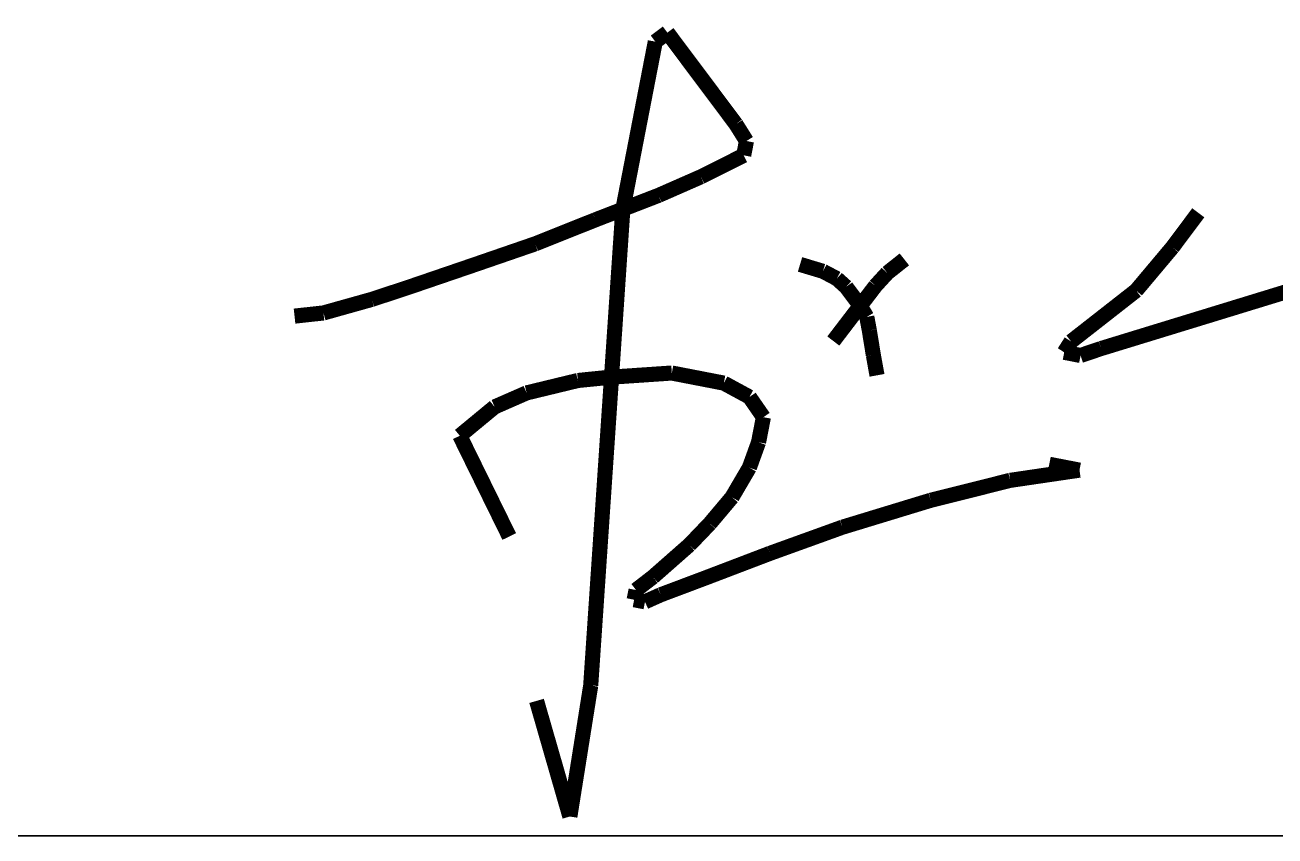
# Model space of a CAD drawing. Header units: millimetres. Extents: x 708158 to 1984082, y -168213 to -53.
# Drawn here: x 829608 to 830724, y -91050 to -90325 of the extents above; entities that cross this region are included whole.
import ezdxf

# ---------------------------------------------------------------- set-up
doc = ezdxf.new("R2010")
doc.units = ezdxf.units.MM
doc.header["$LTSCALE"] = 1000
doc.layers.get('0').update_dxf_attribs({"color": 8})
doc.layers.add('A-PUB_TITLE SIGNATURE', color=7, linetype='Continuous')
doc.layers.add('图框', color=4, linetype='Continuous', lineweight=35)

# ---------------------------------------------------------------- blocks, each defined once
blk = doc.blocks.new('A$C7B124B11')
at = {"layer": 'A-PUB_TITLE SIGNATURE', "const_width": 10}
for points in [[(-133.66, 197.14), (-141.66, 191.15)], [(-88.33, 136.58), (-133.66, 197.14)], [(-141.66, 191.15), (-149.07, 152.94)], [(-149.07, 152.94), (-155.8, 118.2)], [(-81.32, 125.39), (-88.33, 136.58)], [(-83.15, 115.91), (-81.32, 125.39)], [(-155.8, 118.2), (-163.15, 80.27)], [(-111.52, 101.7), (-83.15, 115.91)], [(-139.48, 89.43), (-111.52, 101.7)], [(-181.36, 73.23), (-139.48, 89.43)], [(-163.15, 80.27), (-184.45, -234.92)], [(217.74, 77.85), (200.6, 54.96)], [(-221.16, 57.36), (-181.36, 73.23)], [(-262.68, 43.07), (-221.16, 57.36)], [(200.6, 54.96), (176.59, 26.39)], [(23.19, 47.02), (11.87, 38.05)], [(153.36, -11.98), (353.82, 49.42)], [(-305.52, 28.44), (-262.68, 43.07)], [(-45.86, 43.72), (-30.69, 39.16)], [(-30.69, 39.16), (-21.52, 34.32)], [(11.87, 38.05), (4.07, 29.53)], [(-329.34, 20.6), (-305.52, 28.44)], [(-21.52, 34.32), (-15.38, 28.8)], [(-15.38, 28.8), (-6.04, 16.31)], [(4.07, 29.53), (-6.04, 16.31)], [(-361.33, 11.63), (-329.34, 20.6)], [(176.59, 26.39), (133.54, -7.28)], [(-380.47, 9.54), (-361.33, 11.63)], [(-6.04, 16.31), (-23.84, -6.97)], [(-6.04, 16.31), (-1.69, 8.98)], [(-1.69, 8.98), (0, 0)], [(0, 0), (2.64, -16.23)], [(133.54, -7.28), (128.98, -14.45)], [(139.81, -16.55), (153.36, -11.98)], [(2.64, -16.23), (5.08, -29.68)], [(128.98, -14.45), (139.81, -16.55)], [(-170.66, -30.85), (-130.75, -28.15)], [(-130.75, -28.15), (-117.14, -30.78)], [(-226.86, -41.29), (-192.93, -33.08)], [(-192.93, -33.08), (-170.66, -30.85)], [(-117.14, -30.78), (-96.33, -34.82)], [(-96.33, -34.82), (-79.36, -44.02)], [(-248.02, -50.55), (-226.86, -41.29)], [(-79.36, -44.02), (-70.12, -57.37)], [(-271.1, -69.62), (-248.02, -50.55)], [(-70.12, -57.37), (-73.34, -73.95)], [(-238.37, -136.32), (-271.1, -69.62)], [(-73.34, -73.95), (-79.42, -90.75)], [(-79.42, -90.75), (-90.92, -110.35)], [(93.24, -99.19), (139.1, -92.44)], [(139.1, -92.44), (119.08, -88.56)], [(40.62, -112.37), (93.24, -99.19)], [(-90.92, -110.35), (-105.6, -127.79)], [(-17.82, -130.17), (40.62, -112.37)], [(-105.6, -127.79), (-119.13, -141.88)], [(-65.94, -147.53), (-17.82, -130.17)], [(-119.13, -141.88), (-143.28, -163.12)], [(-108.06, -163.58), (-65.94, -147.53)], [(-143.28, -163.12), (-154.44, -171.73)], [(-138.12, -174.89), (-108.06, -163.58)], [(-154.44, -171.73), (-155.69, -178.15)], [(-155.69, -178.15), (-148.52, -179.54)], [(-148.52, -179.54), (-138.12, -174.89)], [(-184.45, -234.92), (-198.26, -321.63)], [(-198.26, -321.63), (-220.29, -245.1)]]:
    blk.add_lwpolyline(points, dxfattribs=at)
blk = doc.blocks.new('A$C998f5811')
at = {"layer": '图框', "color": 4}
blk.add_line((-7500, 16650), (-1500, 16650), dxfattribs=at)
at = {"layer": 'A-PUB_TITLE SIGNATURE', "xscale": 1.349999880627941, "yscale": 1.349999880627941, "zscale": 1.349999880627941, "rotation": 0.005566601229444}
blk.add_blockref('A$C7B124B11', (-3945.6, 17101.6, 5923.7), dxfattribs=at)

msp = doc.modelspace()

# ---------------------------------------------------------------- block references
msp.add_blockref('A$C998f5811', (834307.6, -107699.9))

doc.saveas('drawing.dxf')
